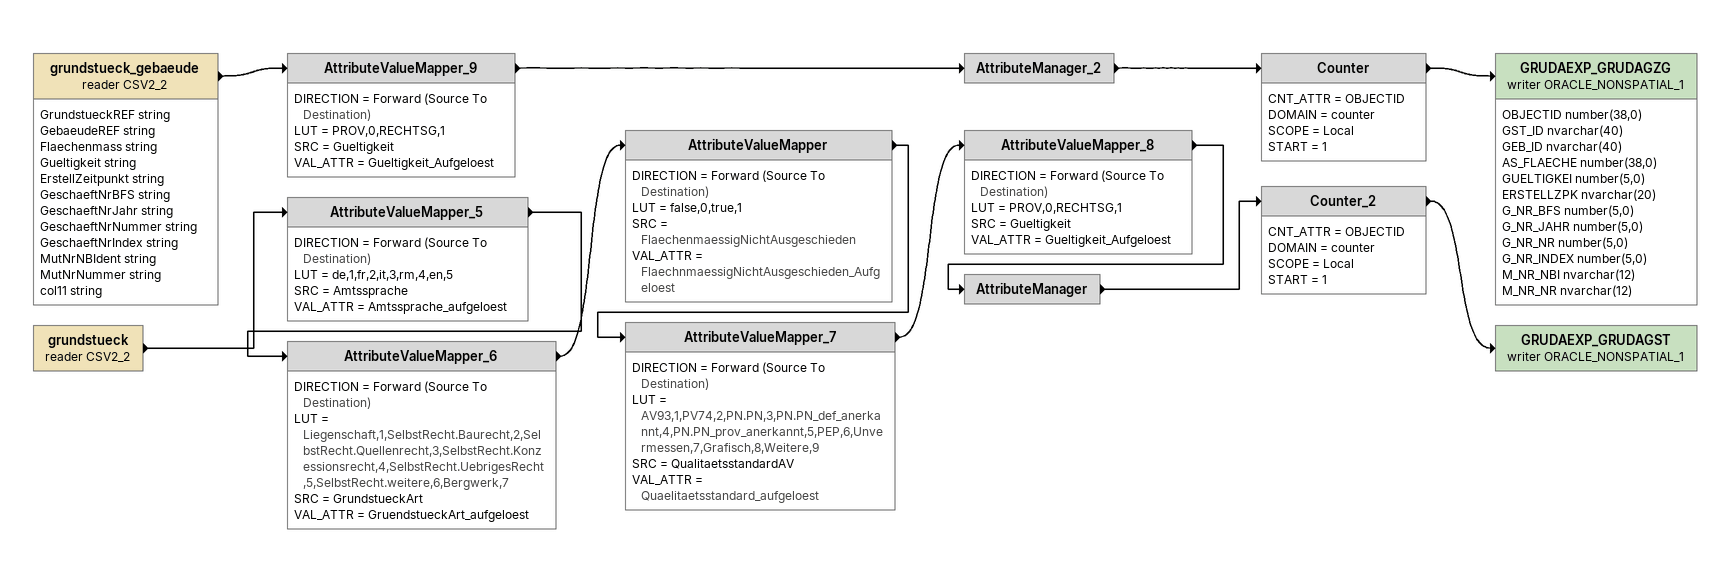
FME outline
grundstueck_gebaeude (reader CSV2_2)
    attributes: GrundstueckREF string, GebaeudeREF string, Flaechenmass string, Gueltigkeit string, ErstellZeitpunkt string, GeschaeftNrBFS string, GeschaeftNrJahr string, GeschaeftNrNummer string, GeschaeftNrIndex string, MutNrNBIdent string, MutNrNummer string, col11 string
    -> AttributeValueMapper_9
AttributeValueMapper_9
    DIRECTION = Forward (Source To Destination)
    LUT = PROV,0,RECHTSG,1
    SRC = Gueltigkeit
    VAL_ATTR = Gueltigkeit_Aufgeloest
    -> AttributeManager_2
AttributeManager_2
    -> Counter
Counter
    CNT_ATTR = OBJECTID
    DOMAIN = counter
    SCOPE = Local
    START = 1
    -> GRUDAEXP_GRUDAGZG (writer ORACLE_NONSPATIAL_1)
GRUDAEXP_GRUDAGZG (writer ORACLE_NONSPATIAL_1)
    attributes: OBJECTID number(38,0), GST_ID nvarchar(40), GEB_ID nvarchar(40), AS_FLAECHE number(38,0), GUELTIGKEI number(5,0), ERSTELLZPK nvarchar(20), G_NR_BFS number(5,0), G_NR_JAHR number(5,0), G_NR_NR number(5,0), G_NR_INDEX number(5,0), M_NR_NBI nvarchar(12), M_NR_NR nvarchar(12)
grundstueck (reader CSV2_2)
    -> AttributeValueMapper_5
AttributeValueMapper_5
    DIRECTION = Forward (Source To Destination)
    LUT = de,1,fr,2,it,3,rm,4,en,5
    SRC = Amtssprache
    VAL_ATTR = Amtssprache_aufgeloest
    -> AttributeValueMapper_6
AttributeValueMapper_6
    DIRECTION = Forward (Source To Destination)
    LUT = Liegenschaft,1,SelbstRecht.Baurecht,2,SelbstRecht.Quellenrecht,3,SelbstRecht.Konzessionsrecht,4,SelbstRecht.UebrigesRecht,5,SelbstRecht.weitere,6,Bergwerk,7
    SRC = GrundstueckArt
    VAL_ATTR = GruendstueckArt_aufgeloest
    -> AttributeValueMapper
AttributeValueMapper
    DIRECTION = Forward (Source To Destination)
    LUT = false,0,true,1
    SRC = FlaechenmaessigNichtAusgeschieden
    VAL_ATTR = FlaechnmaessigNichtAusgeschieden_Aufgeloest
    -> AttributeValueMapper_7
AttributeValueMapper_7
    DIRECTION = Forward (Source To Destination)
    LUT = AV93,1,PV74,2,PN.PN,3,PN.PN_def_anerkannt,4,PN.PN_prov_anerkannt,5,PEP,6,Unvermessen,7,Grafisch,8,Weitere,9
    SRC = QualitaetsstandardAV
    VAL_ATTR = Quaelitaetsstandard_aufgeloest
    -> AttributeValueMapper_8
AttributeValueMapper_8
    DIRECTION = Forward (Source To Destination)
    LUT = PROV,0,RECHTSG,1
    SRC = Gueltigkeit
    VAL_ATTR = Gueltigkeit_Aufgeloest
    -> AttributeManager
AttributeManager
    -> Counter_2
Counter_2
    CNT_ATTR = OBJECTID
    DOMAIN = counter
    SCOPE = Local
    START = 1
    -> GRUDAEXP_GRUDAGST (writer ORACLE_NONSPATIAL_1)
GRUDAEXP_GRUDAGST (writer ORACLE_NONSPATIAL_1)
